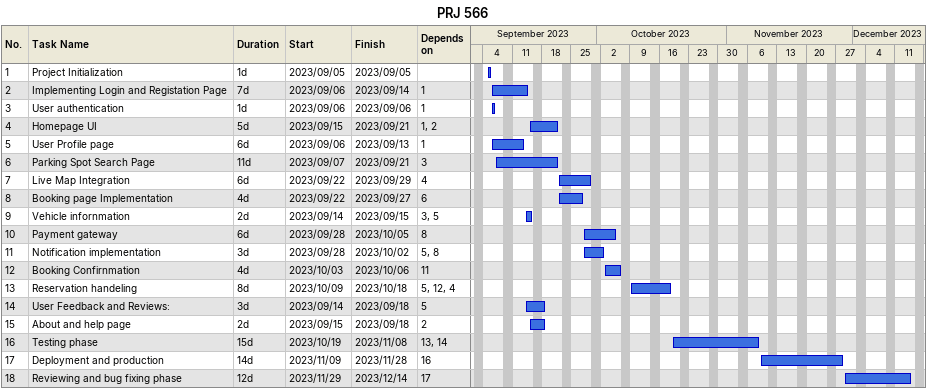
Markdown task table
PRJ 566

| ID | Task | Duration | Start | Finish | Predecessors |
|---|---|---|---|---|---|
| 1 | Project Initialization | 1d | 2023-09-05 | 2023-09-05 |  |
| 2 | Implementing Login and Registation Page | 7d | 2023-09-06 | 2023-09-14 | 1 |
| 3 | User authentication | 1d | 2023-09-06 | 2023-09-06 | 1 |
| 4 | Homepage UI | 5d | 2023-09-15 | 2023-09-21 | 1, 2 |
| 5 | User Profile page | 6d | 2023-09-06 | 2023-09-13 | 1 |
| 6 | Parking Spot Search Page | 11d | 2023-09-07 | 2023-09-21 | 3 |
| 7 | Live Map Integration | 6d | 2023-09-22 | 2023-09-29 | 4 |
| 8 | Booking page Implementation | 4d | 2023-09-22 | 2023-09-27 | 6 |
| 9 | Vehicle infornmation | 2d | 2023-09-14 | 2023-09-15 | 3, 5 |
| 10 | Payment gateway | 6d | 2023-09-28 | 2023-10-05 | 8 |
| 11 | Notification implementation | 3d | 2023-09-28 | 2023-10-02 | 5, 8 |
| 12 | Booking Confirnmation | 4d | 2023-10-03 | 2023-10-06 | 11 |
| 13 | Reservation handeling | 8d | 2023-10-09 | 2023-10-18 | 5, 12, 4 |
| 14 | User Feedback and Reviews: | 3d | 2023-09-14 | 2023-09-18 | 5 |
| 15 | About and help page | 2d | 2023-09-15 | 2023-09-18 | 2 |
| 16 | Testing phase | 15d | 2023-10-19 | 2023-11-08 | 13, 14 |
| 17 | Deployment and production | 14d | 2023-11-09 | 2023-11-28 | 16 |
| 18 | Reviewing and bug fixing phase | 12d | 2023-11-29 | 2023-12-14 | 17 |
